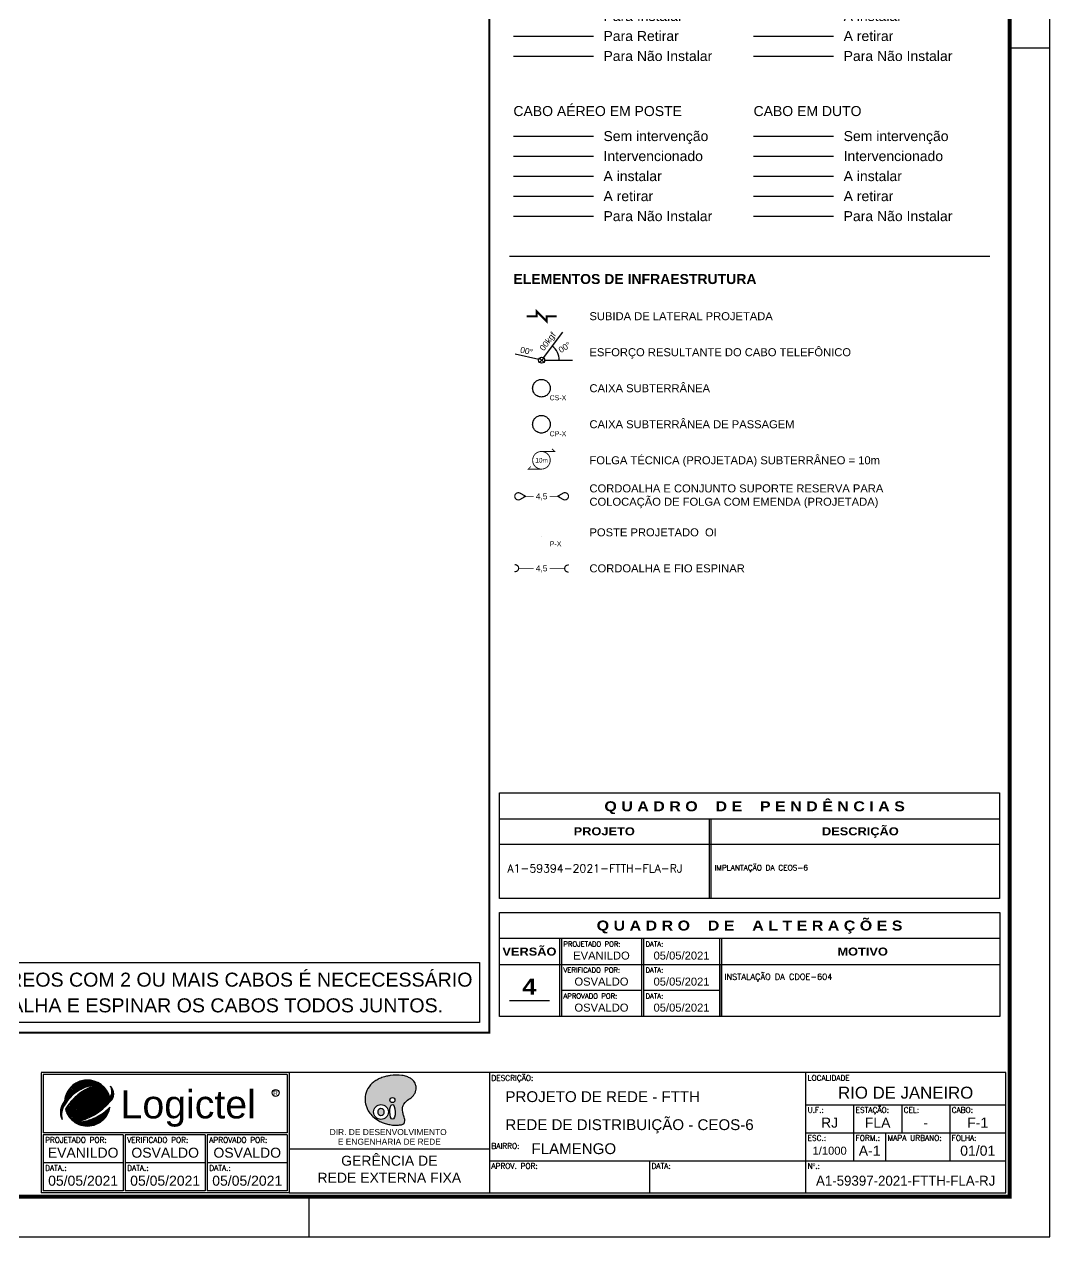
# Model space of a CAD drawing. Extents: x 255 to 1836, y -45 to 1302.
# Drawn here: x 1003.6882 to 1003.9444, y 714.4617 to 714.7647 of the extents above; entities that cross this region are included whole.
import ezdxf
from ezdxf.enums import TextEntityAlignment as Align

# ---------------------------------------------------------------- set-up
doc = ezdxf.new("R2010")
doc.units = 0
for name, pattern in [('DASHED', [0.75, 0.5, -0.25]), ('DIVIDE', [1.25, 0.5, -0.25, 0, -0.25, 0, -0.25]), ('DOT', [0.25, 0, -0.25]), ('PHANTOM2', [1.25, 0.625, -0.125, 0.125, -0.125, 0.125, -0.125])]:
    doc.linetypes.add(name, pattern=pattern)
for name, color, linetype in [('10.3 - Caixas Subterrâneas', 1, 'Continuous'), ('20.1 - CEO', 1, 'Continuous'), ('20.2 - CEOS', 1, 'Continuous'), ('20.3 - CDOE - Fachada', 1, 'Continuous'), ('20.3 - CDOE - Poste', 1, 'Continuous'), ('20.3 - CDOE - Subterrânea', 1, 'Continuous'), ('20.4 - CDOI', 1, 'Continuous'), ('20.5 - ARDO', 1, 'Continuous'), ('30.1 - Cabo Subterrâneo', 1, 'Continuous'), ('30.2 - Cabo Aéreo - Poste', 1, 'FENCELINE1'), ('30.3 - Cabo Aéreo - Parede', 1, 'DIVIDE'), ('30.4 - Cabo em Interior do edifício', 1, 'DOT'), ('40.1 - Folga Técnica', 1, 'Continuous'), ('40.2 - Subida Lateral', 5, 'Continuous'), ('70.0 - Formato', 7, 'Continuous')]:
    doc.layers.add(name, color=color, linetype=linetype)
doc.layers.add('40.3 - Cordoalha - Suporte', color=7, linetype='Continuous', lineweight=25)
doc.layers.add('Postes', color=1, linetype='Continuous', lineweight=0)
doc.styles.add('ARIAL', font='arial.ttf')
doc.styles.add('HMS', font='ariblk.ttf')
doc.styles.add('NORMOGRAFO', font='arial.ttf')
doc.styles.add('ROMANS', font='romans')
doc.styles.get("Standard").update_dxf_attribs({"font": 'arial.ttf'})
doc.linetypes.add('FENCELINE1', pattern='A,0.25,-0.1,[133,ltypeshp.shx,S=0.1,R=0,X=-0.1,Y=0],-0.1,1', length=1.45)

# ---------------------------------------------------------------- blocks, each defined once
blk = doc.blocks.new('FORMATO A1')
at = {"layer": '70.0 - Formato'}
for p, q in [((0, 297), (-10, 297)), ((-185, 0), (-185, 10))]:
    blk.add_line(p, q, dxfattribs=at)
blk.add_lwpolyline([(-841, 0), (0, 0), (0, 594), (-841, 594)], close=True, dxfattribs=at)
at = {"layer": '70.0 - Formato', "const_width": 1}
blk.add_lwpolyline([(-10, 584), (-10, 10), (-816, 10), (-816, 584)], close=True, dxfattribs=at)
blk = doc.blocks.new('S_LOGO_OI')
h = blk.add_hatch(color=40)
edge = h.paths.add_edge_path()
edge.add_spline(control_points=[(2.67, 0.14), (2.37, -0.08), (1.9, -0.44), (1.59, -1.2), (1.65, -1.84), (1.76, -2.38), (1.94, -2.78), (1.98, -3.16), (2, -3.51), (1.86, -3.87), (1.4, -4.02), (0.78, -4.03), (0.01, -4.06), (-0.77, -3.89), (-1.51, -3.69), (-2.32, -3.31), (-3.12, -2.73), (-3.8, -1.98), (-4.12, -1.24), (-4.3, -0.75), (-4.47, -0.06), (-4.38, 0.94), (-3.95, 2.03), (-3.28, 2.72), (-2.69, 3.14), (-2.04, 3.52), (-1.33, 3.72), (-0.77, 3.9), (0.18, 4.01), (1.18, 4.09), (2.27, 3.81), (2.89, 3.56), (3.43, 3.17), (3.65, 2.71), (3.84, 2.16), (3.83, 1.63), (3.62, 1.06), (3.34, 0.66), (3.03, 0.35), (2.78, 0.22), (2.67, 0.14)], knot_values=[0, 0, 0, 0, 1.60434, 2.417191, 3.427595, 4.282808, 4.776746, 5.304182, 5.888771, 6.258406, 6.858137, 7.79129, 8.986195, 10.124242, 11.187857, 12.242908, 13.953784, 15.414161, 16.515391, 17.349188, 17.675853, 19.552021, 21.515531, 22.568638, 23.63245, 24.621084, 25.782718, 26.745347, 27.142653, 29.870543, 31.004649, 31.921532, 32.709589, 33.801391, 34.042471, 35.192333, 35.971461, 36.628871, 37.254359, 37.836911, 37.836911, 37.836911, 37.836911], degree=3, periodic=0)
h.paths.add_polyline_path([(0.41, 0, -1), (-0.41, 0, -1)], flags=16)
edge = h.paths.add_edge_path(flags=16)
edge.add_ellipse((0.01, -1.9), major_axis=(-0.02, 1.2), ratio=0.361305, start_angle=0, end_angle=360)
h.paths.add_polyline_path([(-0.63, -1.92, -1), (-3.04, -1.92, -1)], flags=16)
edge = h.paths.add_edge_path(flags=0)
edge.add_ellipse((-1.84, -1.92), major_axis=(0, 0.619), ratio=0.758294, start_angle=0, end_angle=360)
at = {"color": 40}
for centre, radius in [((0, 0), 0.411), ((-1.84, -1.92), 1.2)]:
    blk.add_circle(centre, radius, dxfattribs=at)
blk.add_ellipse((-1.84, -1.92), major_axis=(0, 0.619), ratio=0.758294, start_param=-3.141592653589792, end_param=3.141592653589792, dxfattribs=at)
blk.add_ellipse((0.01, -1.9), major_axis=(-0.02, 1.2), ratio=0.361305, dxfattribs=at)
at = {"color": 40, "start_tangent": (-0.800898, -0.598801), "end_tangent": (-0.800898, -0.598801)}
blk.add_spline([(2.67, 0.14), (1.86, -0.64), (1.65, -1.17), (1.67, -1.87), (1.8, -2.46), (1.92, -2.78), (1.98, -3.15), (1.97, -3.55), (1.86, -3.79), (1.48, -3.97), (0.83, -4.03), (0, -4.02), (-0.79, -3.88), (-1.5, -3.67), (-2.17, -3.36), (-3.14, -2.66), (-3.81, -1.88), (-4.14, -1.18), (-4.33, -0.63), (-4.38, -0.41), (-4.32, 0.9), (-3.77, 2.16), (-3.27, 2.7), (-2.67, 3.14), (-2.06, 3.48), (-1.29, 3.74), (-0.64, 3.91), (-0.36, 3.95), (1.54, 3.97), (2.32, 3.78), (2.9, 3.52), (3.34, 3.18), (3.72, 2.52), (3.77, 2.36), (3.78, 1.56), (3.59, 1.04), (3.33, 0.67), (3.01, 0.36), (2.67, 0.14)], degree=3, dxfattribs=at)
blk = doc.blocks.new('CARIMBO_FTTH')
at = {"layer": '70.0 - Formato'}
for p, q in [((-190, 41), (-252, 41)), ((-252, 40.99), (-252, 11)), ((-251.5, 40.5), (-251.5, 26)), ((-190.5, 40.5), (-251.5, 40.5)), ((-190.5, 40.5), (-190.5, 26)), ((-140, 41), (-140, 11)), ((-61, 41), (-61, 11)), ((-61, 33), (-11, 33)), ((-49, 33), (-49, 19)), ((-37, 33), (-37, 26)), ((-25, 33), (-25, 19)), ((-190.5, 26), (-251.5, 26)), ((-251.5, 25.5), (-251.5, 11.5)), ((-231.5, 25.5), (-251.5, 25.5)), ((-231.5, 25.5), (-231.5, 11.5)), ((-211, 25.5), (-231, 25.5)), ((-231, 25.5), (-231, 11.5)), ((-211, 25.5), (-211, 11.5)), ((-210.5, 25.5), (-210.5, 11.5)), ((-190.5, 25.5), (-210.5, 25.5)), ((-190.5, 25.5), (-190.5, 11.5)), ((-61, 26), (-11, 26)), ((-41, 26), (-41, 19)), ((-190, 22), (-140, 22)), ((-231.5, 18.5), (-251.5, 18.5)), ((-211, 18.5), (-231, 18.5)), ((-190.5, 18.5), (-210.5, 18.5)), ((-140, 19), (-61, 19)), ((-100, 19), (-100, 11)), ((-61, 19), (-11, 19)), ((-190, 11), (-252, 11)), ((-231.5, 11.5), (-251.5, 11.5)), ((-211, 11.5), (-231, 11.5)), ((-190.5, 11.5), (-210.5, 11.5))]:
    blk.add_line(p, q, dxfattribs=at)
blk.add_lwpolyline([(-11, 41), (-190, 41), (-190, 11), (-11, 11)], close=True, dxfattribs=at)
at = {"layer": '70.0 - Formato', "color": 5}
blk.add_circle((-193.42, 35.93), 0.862, dxfattribs=at)
for centre, radius, start, end in [((-237.94, 28.16), 10, 96.0587, 145.2763), ((-236.28, 26.84), 11.58, 103.5624, 148.4062), ((-245.28, 32.69), 4.19, 57.8413, 64.5903), ((-245.28, 32.69), 4.44, 56.531, 62.6311), ((-245.28, 32.69), 4.69, 55.2875, 60.7965), ((-245.28, 32.69), 4.94, 54.0563, 59.0658), ((-245.28, 32.69), 5.18, 52.9525, 57.4225), ((-245.28, 32.69), 5.43, 51.8137, 55.8536), ((-245.28, 32.69), 5.68, 50.7383, 54.348), ((-245.28, 32.69), 5.93, 49.696, 52.8969), ((-245.28, 32.69), 6.18, 48.6713, 51.4927), ((-245.28, 32.69), 6.43, 47.6729, 50.1291), ((-245.28, 32.69), 6.67, 46.6946, 48.8007), ((-240.42, 33.4), 5.75, 14.0456, 92.823), ((-245.28, 32.69), 7.91, 42.0817, 54.5936), ((-245.28, 32.69), 6.92, 45.7356, 47.5029), ((-245.28, 32.69), 7.17, 44.7977, 46.2315), ((-245.28, 32.69), 8.16, 41.1964, 52.2731), ((-245.28, 32.69), 7.42, 43.88, 44.9832), ((-245.28, 32.69), 8.41, 38.5167, 49.8683), ((-245.28, 32.69), 7.67, 42.9803, 43.7549), ((-245.28, 32.69), 8.66, 37.6193, 47.3607), ((-245.28, 32.69), 7.91, 40.3466, 42.08), ((-236.48, 25.82), 12.31, 93.026, 103.0253), ((-245.28, 32.69), 8.16, 39.4253, 41.1935), ((-234.61, 25.29), 13.07, 101.1065, 109.9277), ((-245.28, 32.69), 7.91, 349.3875, 38.1375), ((-245.28, 32.69), 8.91, 36.7319, 44.7263), ((-245.28, 32.69), 8.16, 351.2175, 37.5452), ((-245.28, 32.69), 8.41, 352.9614, 36.9521), ((-245.28, 32.69), 9.15, 35.8532, 41.9324), ((-245.28, 32.69), 8.66, 354.629, 36.358), ((-245.28, 32.69), 8.91, 356.2285, 35.7627), ((-245.28, 32.69), 9.4, 34.9821, 38.9327), ((-245.28, 32.69), 9.15, 357.7669, 35.166), ((-245.28, 32.69), 9.4, 359.2503, 34.5679), ((-245.28, 32.69), 9.65, 34.1177, 35.6569), ((-245.28, 32.69), 9.65, 0.6842, 33.9681), ((-245.28, 32.69), 9.9, 2.0731, 31.9875), ((-245.28, 32.69), 10.15, 3.4213, 27.6992), ((-245.28, 32.69), 10.4, 4.7324, 22.2271), ((-236.77, 36.31), 2.46, 321.5016, 32.2059), ((-236.5, 35.72), 2.63, 312.5999, 46.4544), ((-245.28, 32.69), 11.64, 12.4736, 19.757), ((-245.28, 32.69), 11.88, 16.7384, 21.2485), ((-243.02, 31.14), 4.15, 138.8731, 206.316), ((-245.28, 32.69), 1.21, 98.9259, 194.2175), ((-245.28, 32.69), 0.966, 116.9819, 175.6963), ((-245.48, 32.8), 1.32, 82.2872, 115.5783), ((-245.28, 32.69), 1.71, 82.7718, 107.6863), ((-245.28, 32.69), 1.96, 77.9807, 98.1163), ((-245.28, 32.69), 2.21, 74.2161, 91.0676), ((-245.28, 32.69), 2.46, 71.1294, 85.6397), ((-245.28, 32.69), 2.7, 68.5165, 81.2362), ((-245.28, 32.69), 2.95, 66.2487, 77.5341), ((-245.28, 32.69), 3.2, 64.2406, 74.3378), ((-245.28, 32.69), 3.45, 62.433, 71.5205), ((-245.28, 32.69), 3.7, 60.7835, 68.9952), ((-245.28, 32.69), 3.94, 59.2608, 66.7003), ((-249.66, 46.36), 18.8, 289.0326, 322.0175), ((-246.78, 44.18), 15.92, 281.7955, 319.3124), ((-245.28, 32.69), 10.64, 5.9844, 12.0161), ((-245.28, 32.69), 10.89, 7.1046, 12.5771), ((-245.28, 32.69), 11.14, 8.4671, 14.1512), ((-245.28, 32.69), 11.39, 10.173, 16.2532), ((-245.28, 32.69), 2.46, 219.7551, 228.7722), ((-245.28, 32.69), 2.21, 212.0698, 224.2453), ((-245.28, 32.69), 2.7, 226.2955, 232.8544), ((-245.28, 32.69), 2.95, 232.0779, 236.6225), ((-245.28, 32.69), 1.96, 202.5129, 219.0693), ((-245.28, 32.69), 1.71, 189.3822, 212.9001), ((-242.74, 30.5), 4.17, 144.4832, 196.7965), ((-245.28, 32.69), 1.46, 165.1628, 205.093), ((-240.44, 33.4), 5.74, 258.7803, 349.9654), ((-245.28, 32.69), 5.93, 329.5809, 336.3785), ((-245.28, 32.69), 6.18, 332.8238, 339.6145), ((-245.28, 32.69), 6.43, 335.7631, 342.5481), ((-245.28, 32.69), 6.67, 338.4552, 345.2174), ((-245.28, 32.69), 6.92, 340.942, 347.6431), ((-245.28, 32.69), 7.17, 343.2558, 349.8935), ((-245.28, 32.69), 8.41, 326.8987, 344.7415), ((-245.28, 32.69), 7.42, 345.4217, 351.9713), ((-245.28, 32.69), 8.66, 329.4234, 346.5325), ((-245.28, 32.69), 7.67, 347.4601, 353.8613), ((-243.84, 41.2), 12.63, 300.2166, 315.8267), ((-245.28, 32.69), 8.91, 332.0776, 348.2662), ((-245.28, 32.69), 9.15, 334.8949, 349.9486), ((-245.28, 32.69), 9.4, 337.9232, 351.5854), ((-245.28, 32.69), 9.65, 341.2362, 353.1814), ((-245.28, 32.69), 9.9, 344.9576, 354.7407), ((-245.28, 32.69), 10.15, 349.3292, 356.2672), ((-245.28, 32.69), 10.4, 354.9793, 357.7644), ((-245.28, 32.69), 3.2, 237.336, 240.1654), ((-245.28, 32.69), 3.45, 242.2234, 243.5464), ((-245.28, 32.69), 4.69, 303.6214, 308.8624), ((-245.28, 32.69), 4.94, 311.1956, 317.3737), ((-245.28, 32.69), 5.18, 317.0217, 323.5996), ((-245.28, 32.69), 5.43, 321.8309, 328.5544), ((-245.28, 32.69), 5.68, 325.9555, 332.7074), ((-245.28, 32.69), 8.16, 324.4786, 342.886)]:
    blk.add_arc(centre, radius, start, end, dxfattribs=at)
at = {"layer": '70.0 - Formato', "color": 140}
for centre, radius, start, end in [((-240.42, 33.4), 5.75, 148.9849, 175.257), ((-245.28, 32.69), 2.46, 85.7657, 105.0397), ((-245.28, 32.69), 2.7, 81.3448, 101.6508), ((-245.28, 32.69), 2.95, 77.6294, 98.598), ((-245.28, 32.69), 3.2, 74.4227, 95.7952), ((-245.28, 32.69), 3.45, 71.5968, 93.1823), ((-245.28, 32.69), 2.21, 268.0094, 52.4919), ((-245.28, 32.69), 2.46, 271.6604, 51.7312), ((-245.28, 32.69), 2.7, 274.9166, 51.009), ((-245.28, 32.69), 2.95, 277.8871, 50.3153), ((-245.28, 32.69), 3.2, 280.6457, 49.6434), ((-245.28, 32.69), 3.45, 283.2441, 48.9884), ((-234.61, 25.29), 13.07, 129.1102, 136.6486), ((-240.73, 33.07), 5.3, 209.1957, 227.7638)]:
    blk.add_arc(centre, radius, start, end, dxfattribs=at)
at = {"layer": '70.0 - Formato', "color": 150}
for centre, radius, start, end in [((-240.42, 33.4), 5.75, 124.8218, 148.6936), ((-245.28, 32.69), 3.7, 69.0643, 90.716), ((-245.28, 32.69), 3.94, 66.7633, 88.3639), ((-245.28, 32.69), 4.19, 64.648, 86.1011), ((-245.28, 32.69), 4.44, 62.6841, 83.9081), ((-245.28, 32.69), 4.69, 60.8454, 81.7694), ((-245.28, 32.69), 4.94, 59.1109, 79.672), ((-245.28, 32.69), 5.18, 57.4644, 77.6049), ((-245.28, 32.69), 5.43, 55.8924, 75.5588), ((-236.48, 25.82), 12.31, 114.6777, 122.9353), ((-234.61, 25.29), 13.07, 120.2302, 128.9946), ((-245.28, 32.69), 4.44, 56.1424, 56.4937), ((-245.28, 32.69), 4.69, 54.6833, 55.2482), ((-245.28, 32.69), 4.94, 53.3083, 54.0257), ((-245.28, 32.69), 5.18, 52.0047, 52.8624), ((-245.28, 32.69), 5.43, 50.7621, 51.7373), ((-245.28, 32.69), 5.43, 328.5897, 44.0603), ((-245.28, 32.69), 3.7, 285.7204, 48.3466), ((-245.28, 32.69), 3.94, 288.1031, 47.7154), ((-245.28, 32.69), 4.19, 290.4144, 47.0927), ((-245.28, 32.69), 4.44, 292.6721, 46.4769), ((-245.28, 32.69), 4.69, 308.9533, 45.8667), ((-245.28, 32.69), 4.94, 317.4646, 45.2611), ((-245.28, 32.69), 5.18, 323.6127, 44.6592), ((-240.73, 33.07), 5.3, 227.9696, 237.9042), ((-243.84, 41.2), 12.63, 271.3547, 286.4004), ((-240.44, 33.4), 5.74, 237.2161, 258.6312), ((-245.28, 32.69), 4.69, 294.8282, 299.2446), ((-245.28, 32.69), 4.94, 296.9368, 305.0257), ((-245.28, 32.69), 5.18, 299.0145, 309.8871), ((-245.28, 32.69), 5.43, 301.071, 314.1091), ((-245.28, 32.69), 5.68, 303.1146, 317.8567), ((-245.28, 32.69), 5.93, 305.1532, 321.2367)]:
    blk.add_arc(centre, radius, start, end, dxfattribs=at)
at = {"layer": '70.0 - Formato', "color": 160}
for centre, radius, start, end in [((-240.42, 33.4), 5.75, 93.3491, 124.5491), ((-245.28, 32.69), 5.68, 54.384, 73.5253), ((-245.28, 32.69), 5.93, 52.9303, 71.4969), ((-245.28, 32.69), 6.18, 51.5238, 69.4663), ((-245.28, 32.69), 6.43, 50.158, 67.4267), ((-245.28, 32.69), 6.67, 48.8275, 65.3714), ((-245.28, 32.69), 6.92, 47.5277, 63.2932), ((-245.28, 32.69), 7.17, 46.2545, 61.1848), ((-245.28, 32.69), 5.68, 49.5718, 50.7042), ((-236.48, 25.82), 12.31, 103.1861, 114.6192), ((-245.28, 32.69), 7.42, 45.0045, 59.0383), ((-245.28, 32.69), 5.93, 48.4269, 49.6475), ((-245.28, 32.69), 6.18, 47.3214, 48.6349), ((-234.61, 25.29), 13.07, 110.0066, 120.0984), ((-245.28, 32.69), 5.68, 332.7835, 43.4638), ((-245.28, 32.69), 7.67, 43.7745, 56.8447), ((-245.28, 32.69), 6.43, 46.2504, 47.6459), ((-245.28, 32.69), 5.93, 336.4419, 42.8691), ((-245.28, 32.69), 6.67, 45.2095, 46.6895), ((-245.28, 32.69), 6.18, 339.6983, 42.276), ((-245.28, 32.69), 6.43, 342.6124, 41.6839), ((-245.28, 32.69), 6.92, 44.1952, 45.7329), ((-245.28, 32.69), 6.67, 345.2478, 41.0925), ((-245.28, 32.69), 7.17, 43.2043, 44.7955), ((-245.28, 32.69), 6.92, 347.6752, 40.5016), ((-245.28, 32.69), 7.42, 42.2341, 43.879), ((-245.28, 32.69), 7.17, 349.9241, 39.9109), ((-245.28, 32.69), 7.67, 41.2822, 42.9791), ((-245.28, 32.69), 7.42, 352.0481, 39.3201), ((-245.28, 32.69), 7.67, 354.019, 38.729), ((-245.28, 32.69), 6.18, 307.1938, 324.3232), ((-245.28, 32.69), 6.43, 309.2434, 327.1697), ((-245.28, 32.69), 6.67, 311.309, 329.8168), ((-245.28, 32.69), 6.92, 313.3977, 332.2957), ((-243.84, 41.2), 12.63, 286.4416, 300.0694), ((-245.28, 32.69), 7.17, 315.5169, 334.631), ((-245.28, 32.69), 7.42, 317.6747, 336.8427), ((-245.28, 32.69), 7.67, 319.8803, 338.9472), ((-245.28, 32.69), 7.91, 322.1442, 340.9578)]:
    blk.add_arc(centre, radius, start, end, dxfattribs=at)
at = {"layer": '70.0 - Formato', "color": 4}
for centre, radius, start, end in [((-245.48, 32.8), 1.32, 117.1846, 120.0251), ((-245.28, 32.69), 1.71, 109.0266, 118.9524), ((-245.28, 32.69), 1.96, 98.3048, 113.4159), ((-245.28, 32.69), 2.21, 91.2181, 108.8936), ((-234.61, 25.29), 13.07, 136.7252, 149.7285), ((-245.28, 32.69), 0.966, 232.5944, 57.9267), ((-245.28, 32.69), 1.21, 243.4336, 56.3985), ((-245.28, 32.69), 1.46, 252.3064, 55.2036), ((-245.28, 32.69), 1.71, 258.7316, 54.1967), ((-245.28, 32.69), 1.96, 263.7941, 53.3059), ((-240.73, 33.07), 5.3, 193.0101, 209.0916), ((-245.28, 32.69), 0.718, 230.3848, 60.1363), ((-245.28, 32.69), 0.47, 226.4004, 64.1206), ((-245.28, 32.69), 0.222, 214.398, 76.123)]:
    blk.add_arc(centre, radius, start, end, dxfattribs=at)
at = {"layer": '70.0 - Formato', "color": 0, "xscale": 1.55, "yscale": 1.55, "zscale": 1.55}
blk.add_blockref('S_LOGO_OI', (-164.23, 34.15), dxfattribs=at)
at = {"layer": '70.0 - Formato', "style": 'ROMANS'}
for s, p in [('DESCRIÇÃO:', (-139.5, 38.99)), ('LOCALIDADE', (-60.5, 39)), ('U.F.:', (-60.5, 31)), ('ESTAÇÃO:', (-48.5, 31)), ('CEL:', (-36.5, 31)), ('CABO:', (-24.5, 31)), ('PROJETADO POR:', (-251, 23.5)), ('VERIFICADO POR:', (-230.5, 23.5)), ('APROVADO POR:', (-210, 23.5)), ('ESC.:', (-60.5, 24)), ('FORM.:', (-48.5, 24)), ('MAPA URBANO:', (-40.5, 24)), ('FOLHA:', (-24.5, 24)), ('BAIRRO:', (-139.5, 22)), ('APROV. POR:', (-139.5, 17)), ('DATA:', (-99.5, 17)), ('Nº.:', (-60.5, 17)), ('DATA.:', (-251, 16.5)), ('DATA.:', (-230.5, 16.5)), ('DATA.:', (-210, 16.5))]:
    blk.add_text(s, height=1.35, dxfattribs=at).set_placement(p)
at = {"layer": '70.0 - Formato', "color": 5, "linetype": 'DASHED', "style": 'NORMOGRAFO'}
blk.add_text('Logictel', height=7.018, dxfattribs=at).set_placement((-232.14, 29.57))
at = {"layer": '70.0 - Formato', "color": 5, "linetype": 'DASHED'}
blk.add_text('R', height=1.12, dxfattribs=at).set_placement((-193.42, 35.93), align=Align.MIDDLE_CENTER)
at = {"layer": '70.0 - Formato', "style": 'NORMOGRAFO'}
for s, p in [('DIR. DE DESENVOLVIMENTO ', (-165, 25.4)), ('E ENGENHARIA DE REDE', (-165, 23))]:
    blk.add_text(s, height=1.5, dxfattribs=at).set_placement(p, align=Align.CENTER)
blk.add_text('GERÊNCIA DE', height=2.5, dxfattribs=at).set_placement((-165, 17), align=Align.BOTTOM_CENTER)
blk.add_text('REDE EXTERNA FIXA', height=2.5, dxfattribs=at).set_placement((-165, 16), align=Align.TOP_CENTER)
at = {"layer": '70.0 - Formato', "color": 7, "style": 'NORMOGRAFO', "flags": 8}
for tag, p in [('TITULO_1', (-136, 35)), ('TITULO_2', (-136, 28)), ('BAIRRO', (-129.5, 22))]:
    blk.add_attdef(tag, text='', height=2.7, dxfattribs=at).set_placement(p, align=Align.MIDDLE_LEFT)
for tag, height, p in [('LOCALIDADE', 3, (-36, 36)), ('UF', 2.5, (-55, 28.5)), ('SIGLA', 2.5, (-43, 28.5)), ('CELULA', 2.5, (-31, 28.5)), ('CABO', 2.5, (-18, 28.5)), ('PROJETISTA', 2.5, (-241.5, 21)), ('VERIFICADOR', 2.5, (-221, 21)), ('APROVACAO', 2.5, (-200.5, 21)), ('ESC', 2, (-55, 21.5)), ('FORMATO', 2.5, (-45, 21.5)), ('MUB', 2.5, (-33, 21.5)), ('FOLHA', 2.5, (-18, 21.5)), ('DATA_PROJ', 2.5, (-241.5, 14)), ('DATA_VERIF', 2.5, (-221, 14)), ('DATA_APROV', 2.5, (-200.5, 14))]:
    blk.add_attdef(tag, text='', height=height, dxfattribs=at).set_placement(p, align=Align.MIDDLE_CENTER)
at = {"layer": '70.0 - Formato', "color": 7, "style": 'NORMOGRAFO', "width": 0.95, "flags": 8}
blk.add_attdef('DESENHO', text='', height=2.5, dxfattribs=at).set_placement((-36, 14), align=Align.MIDDLE_CENTER)
blk = doc.blocks.new('QUADRO_REV')
at = {"layer": '70.0 - Formato'}
for p, q in [((-12.5, 74.5), (-137.5, 74.5)), ((-122.5, 74.5), (-122.5, 55)), ((-122, 74.5), (-122, 55)), ((-102, 74.5), (-102, 55)), ((-101.5, 74.5), (-101.5, 55)), ((-82.5, 74.5), (-82.5, 55)), ((-82, 74.5), (-82, 55)), ((-137.5, 68), (-12.5, 68)), ((-102, 61.5), (-122, 61.5)), ((-82.49, 61.5), (-101.5, 61.5))]:
    blk.add_line(p, q, dxfattribs=at)
at = {"layer": '70.0 - Formato', "color": 7}
blk.add_line((-135, 59), (-125, 59), dxfattribs=at)
at = {"layer": '70.0 - Formato'}
blk.add_lwpolyline([(-137.5, 55), (-137.5, 81), (-12.5, 81), (-12.5, 55)], close=True, dxfattribs=at)
at = {"layer": '70.0 - Formato', "color": 0}
blk.add_lwpolyline([(-82, 68), (-12.5, 68), (-12.5, 55), (-82, 55)], close=True, dxfattribs=at)
at = {"layer": '70.0 - Formato', "style": 'HMS'}
for s, height, p in [('Q U A D R O    D E    A L T E R A Ç Õ E S', 2.5, (-75, 77.75)), ('VERSÃO', 2, (-130, 71.25)), ('MOTIVO', 2, (-46.75, 71.25))]:
    blk.add_text(s, height=height, dxfattribs=at).set_placement(p, align=Align.MIDDLE_CENTER)
at = {"layer": '70.0 - Formato', "style": 'ROMANS'}
for s, p in [('PROJETADO POR:', (-121.5, 72.5)), ('DATA:', (-101, 72.5)), ('VERIFICADO POR:', (-121.5, 66)), ('DATA:', (-101, 66)), ('APROVADO POR:', (-121.5, 59.5)), ('DATA:', (-101, 59.5))]:
    blk.add_text(s, height=1.25, dxfattribs=at).set_placement(p)
at = {"layer": '70.0 - Formato', "color": 7, "style": 'NORMOGRAFO', "flags": 8}
for tag, p in [('PROJETISTA', (-112, 70.25)), ('DATA_PROJ', (-92, 70.25)), ('VERIFICADOR', (-112, 63.75)), ('DATA_VERIF', (-92, 63.75)), ('APROVACAO', (-112, 57.25)), ('DATA_APROV', (-92, 57.25))]:
    blk.add_attdef(tag, text='', height=2, dxfattribs=at).set_placement(p, align=Align.MIDDLE_CENTER)
at = {"layer": '70.0 - Formato', "style": 'HMS', "flags": 8}
blk.add_attdef('VERSAO', text='', height=4, dxfattribs=at).set_placement((-130, 62.5), align=Align.MIDDLE_CENTER)
at = {"layer": '70.0 - Formato', "style": 'ROMANS', "flags": 8}
blk.add_attdef('MOTIVO_001', (-81.29, 64.21), '', height=1.5, dxfattribs=at)
blk = doc.blocks.new('S_CEO')
at = {"color": 0, "const_width": 0.1}
blk.add_lwpolyline([(2.75, -1.35), (2.75, 0, 0.414214), (1.55, 1.2), (-1.55, 1.2, 1), (-1.55, -1.2), (1.55, -1.2, 0.414214), (2.75, 0), (2.75, 1.35)], format="xyb", dxfattribs=at)
blk = doc.blocks.new('S_CEOS')
at = {"color": 0, "const_width": 0.1}
blk.add_lwpolyline([(2.75, -1.35), (2.75, 0, 0.414214), (1.55, 1.2), (-1.55, 1.2, 1), (-1.55, -1.2), (1.55, -1.2, 0.414214), (2.75, 0), (2.75, 1.35)], format="xyb", dxfattribs=at)
for points in [[(-0.7, 0.45), (-1.6, 0.45)], [(-0.7, 0), (1.55, 0)], [(-0.7, -0.45), (-1.6, -0.45)]]:
    blk.add_lwpolyline(points, dxfattribs=at)
at = {"color": 0}
blk.add_lwpolyline([(0.7, 0, 0, 1.5, 0), (-0.7, 0, 1.47, 1.47, 0)], format="xyseb", dxfattribs=at)
blk = doc.blocks.new('S_CDOE_F')
at = {"color": 0}
blk.add_lwpolyline([(-2, 0), (2, 0, 1)], format="xyb", close=True, dxfattribs=at)
blk.add_circle((0, 1), 0.65, dxfattribs=at)
blk = doc.blocks.new('S_CDOE_P')
at = {"color": 0}
blk.add_lwpolyline([(-2, 0.375), (2, 0.375, 1)], format="xyb", close=True, dxfattribs=at)
for centre, radius in [((0, 1.375), 0.65), ((0, 1.375), 0.65), ((0, 0), 0.375)]:
    blk.add_circle(centre, radius, dxfattribs=at)
blk = doc.blocks.new('S_CDOE_S')
at = {"color": 0}
blk.add_lwpolyline([(-1, 2), (1, 2), (1, -2), (-1, -2)], close=True, dxfattribs=at)
blk.add_circle((0, 0), 0.65, dxfattribs=at)
blk = doc.blocks.new('S_CDOI')
at = {"color": 0}
blk.add_lwpolyline([(-2, -1), (2, -1), (2, 1), (-2, 1)], close=True, dxfattribs=at)
blk.add_circle((0, 0), 0.65, dxfattribs=at)
blk.add_arc((0, -1), 2, 0, 180, dxfattribs=at)
blk = doc.blocks.new('S_ARDO')
for p, q in [((-1.5, 1), (1.5, 1)), ((-2.5, 0), (2.5, 0))]:
    blk.add_line(p, q)
at = {"color": 0}
blk.add_lwpolyline([(-1.5, 3.77), (-1.5, 0), (1.5, 0), (1.5, 3.77)], dxfattribs=at)
blk.add_circle((0, 2.5), 1.1, dxfattribs=at)
blk.add_arc((0, -1), 5, 53.1301, 126.8699, dxfattribs=at)
blk = doc.blocks.new('MHMX')
at = {"layer": '10.3 - Caixas Subterrâneas', "linetype": 'PHANTOM2'}
blk.add_circle((0, 0), 1, dxfattribs=at)
blk = doc.blocks.new('S_FOLGA')
at = {"color": 0, "const_width": 0.1}
for points in [[(0, 1, -1), (0, -1), (-1.5, -1), (-1.2, -0.7)], [(0, -1, -1), (0, 1), (1.5, 1), (1.2, 1.3)]]:
    blk.add_lwpolyline(points, format="xyb", dxfattribs=at)
blk = doc.blocks.new('pole_pole')
at = {"layer": 'Postes', "color": 1, "linetype": 'PHANTOM2'}
blk.add_lwpolyline([(0, 0), (0, 0)], dxfattribs=at)
blk.add_lwpolyline([(0, 0), (0, 0)], dxfattribs=at)
at = {"layer": 'Postes', "color": 1}
blk.add_circle((0, 0), 0.00000987, dxfattribs=at)
blk = doc.blocks.new('S_ESPINAR')
at = {"const_width": 0.15}
blk.add_lwpolyline([(0.18, 0.39, -1.732051), (0.18, -0.39), (-0.5, 0)], format="xyb", close=True, dxfattribs=at)
blk = doc.blocks.new('S_SUPORTE')
at = {"color": 0, "const_width": 0.1}
blk.add_lwpolyline([(0, 0), (-1, 0)], dxfattribs=at)
at = {"color": 0}
blk.add_lwpolyline([(0.52, 0.4, 0.15, 0.15, 1.175638), (0.48, -0.45, 0.139, 0.139, 0)], format="xyseb", dxfattribs=at)
blk = doc.blocks.new('LEGENDA')
at = {"layer": '30.1 - Cabo Subterrâneo', "color": 7, "ltscale": 5}
blk.add_line((-74, 275), (-54, 275), dxfattribs=at)
at = {"layer": '30.1 - Cabo Subterrâneo', "color": 5, "ltscale": 5}
blk.add_line((-74, 270), (-54, 270), dxfattribs=at)
at = {"layer": '30.1 - Cabo Subterrâneo', "color": 1, "ltscale": 5}
blk.add_line((-74, 265), (-54, 265), dxfattribs=at)
at = {"layer": '30.1 - Cabo Subterrâneo', "color": 3, "ltscale": 5}
blk.add_line((-74, 260), (-54, 260), dxfattribs=at)
at = {"layer": '30.1 - Cabo Subterrâneo', "color": 6, "ltscale": 5}
blk.add_line((-74, 255), (-54, 255), dxfattribs=at)
at = {"layer": '30.2 - Cabo Aéreo - Poste', "color": 7, "ltscale": 5}
blk.add_line((-134, 275), (-114, 275), dxfattribs=at)
at = {"layer": '30.2 - Cabo Aéreo - Poste', "color": 5, "ltscale": 5}
blk.add_line((-134, 270), (-114, 270), dxfattribs=at)
at = {"layer": '30.2 - Cabo Aéreo - Poste', "color": 1, "ltscale": 5}
blk.add_line((-134, 265), (-114, 265), dxfattribs=at)
at = {"layer": '30.2 - Cabo Aéreo - Poste', "color": 3, "ltscale": 5}
blk.add_line((-134, 260), (-114, 260), dxfattribs=at)
at = {"layer": '30.2 - Cabo Aéreo - Poste', "color": 6, "ltscale": 5}
blk.add_line((-134, 255), (-114, 255), dxfattribs=at)
at = {"layer": '30.3 - Cabo Aéreo - Parede', "color": 7, "ltscale": 5}
blk.add_lwpolyline([(-114, 315), (-134, 315)], dxfattribs=at)
at = {"layer": '30.3 - Cabo Aéreo - Parede', "color": 5, "ltscale": 5}
blk.add_lwpolyline([(-114, 310), (-134, 310)], dxfattribs=at)
at = {"layer": '30.3 - Cabo Aéreo - Parede', "color": 1, "ltscale": 5}
blk.add_lwpolyline([(-114, 305), (-134, 305)], dxfattribs=at)
at = {"layer": '30.3 - Cabo Aéreo - Parede', "color": 3, "ltscale": 5}
blk.add_lwpolyline([(-134, 300), (-114, 300)], dxfattribs=at)
at = {"layer": '30.3 - Cabo Aéreo - Parede', "color": 6, "ltscale": 5}
blk.add_lwpolyline([(-134, 295), (-114, 295)], dxfattribs=at)
at = {"layer": '30.4 - Cabo em Interior do edifício', "color": 7, "ltscale": 5}
blk.add_line((-74, 315), (-54, 315), dxfattribs=at)
at = {"layer": '30.4 - Cabo em Interior do edifício', "color": 5, "ltscale": 5}
blk.add_line((-74, 310), (-54, 310), dxfattribs=at)
at = {"layer": '30.4 - Cabo em Interior do edifício', "color": 1, "ltscale": 5}
blk.add_line((-74, 305), (-54, 305), dxfattribs=at)
at = {"layer": '30.4 - Cabo em Interior do edifício', "color": 3, "ltscale": 5}
blk.add_line((-74, 300), (-54, 300), dxfattribs=at)
at = {"layer": '30.4 - Cabo em Interior do edifício', "color": 6, "ltscale": 5}
blk.add_line((-74, 295), (-54, 295), dxfattribs=at)
at = {"layer": '40.2 - Subida Lateral', "const_width": 0.5}
blk.add_lwpolyline([(-123.21, 230), (-125.71, 230), (-125.71, 228.75), (-128.21, 231.25), (-128.21, 230), (-130.71, 230)], dxfattribs=at)
at = {"layer": '40.3 - Cordoalha - Suporte'}
for points, const_width in [([(-128.95, 185), (-131.45, 185)], 0.15), ([(-124.95, 185), (-122.45, 185)], 0.15), ([(-128.95, 167), (-132.2, 167)], 0.2), ([(-124.95, 167), (-121.7, 167)], 0.2)]:
    blk.add_lwpolyline(points, dxfattribs=dict(at, const_width=const_width))
at = {"layer": '70.0 - Formato'}
for p, q in [((-135, 335), (-15, 335)), ((-135, 245), (-15, 245))]:
    blk.add_line(p, q, dxfattribs=at)
at = {"layer": '70.0 - Formato', "color": 1}
for p, q in [((-126.51, 219.6), (-121.68, 225.98)), ((-127.69, 219.17), (-133.54, 220.53)), ((-127.49, 219.53), (-126.43, 218.48)), ((-126.43, 219.53), (-127.49, 218.47)), ((-126.21, 219), (-119.21, 219))]:
    blk.add_line(p, q, dxfattribs=at)
blk.add_circle((-126.96, 219), 0.75, dxfattribs=at)
at = {"layer": '70.0 - Formato', "color": 7}
blk.add_arc((-126.96, 219), 4.41, 359.9638, 52.8766, dxfattribs=at)
at = {"color": 0}
for name, p, xscale, yscale, zscale in [('S_ESPINAR', (-131.95, 185), -2, -2, -2), ('S_ESPINAR', (-121.95, 185), 2, 2, 2), ('S_SUPORTE', (-132.7, 167), -2, -2, -2), ('S_SUPORTE', (-121.2, 167), 2, 2, 2)]:
    blk.add_blockref(name, p, dxfattribs=dict(at, xscale=xscale, yscale=yscale, zscale=zscale))
at = {"xscale": 2.2, "yscale": 2.2, "zscale": 2.2}
blk.add_blockref('pole_pole', (-126.91, 175.08), dxfattribs=at)
at = {"layer": '10.3 - Caixas Subterrâneas', "xscale": 2.2, "yscale": 2.2, "zscale": 2.2}
for p in [(-127, 212), (-127, 203)]:
    blk.add_blockref('MHMX', p, dxfattribs=at)
at = {"layer": '20.1 - CEO', "xscale": -2.2, "yscale": -2.2, "zscale": -2.2}
blk.add_blockref('S_CEO', (-129, 415), dxfattribs=at)
at = {"layer": '20.2 - CEOS', "xscale": 2.2, "yscale": 2.2, "zscale": 2.2, "rotation": 180}
blk.add_blockref('S_CEOS', (-129, 407), dxfattribs=at)
at = {"layer": '20.3 - CDOE - Fachada', "xscale": 2.2, "yscale": 2.2, "zscale": 2.2}
blk.add_blockref('S_CDOE_F', (-129, 388.8), dxfattribs=at)
at = {"layer": '20.3 - CDOE - Poste', "xscale": 2.2, "yscale": 2.2, "zscale": 2.2}
blk.add_blockref('S_CDOE_P', (-129, 380.48), dxfattribs=at)
at = {"layer": '20.3 - CDOE - Subterrânea', "xscale": 2.2, "yscale": 2.2, "zscale": 2.2, "rotation": 270}
blk.add_blockref('S_CDOE_S', (-129, 399), dxfattribs=at)
at = {"layer": '20.4 - CDOI', "xscale": 2.2, "yscale": 2.2, "zscale": 2.2}
blk.add_blockref('S_CDOI', (-129, 375), dxfattribs=at)
at = {"layer": '20.4 - CDOI', "color": 8, "xscale": 2.2, "yscale": 2.2, "zscale": 2.2}
blk.add_blockref('S_CDOI', (-129, 355), dxfattribs=at)
at = {"layer": '20.4 - CDOI', "color": 6, "xscale": 2.2, "yscale": 2.2, "zscale": 2.2}
blk.add_blockref('S_CDOI', (-129, 347), dxfattribs=at)
at = {"layer": '20.5 - ARDO', "xscale": 2.2, "yscale": 2.2, "zscale": 2.2}
blk.add_blockref('S_ARDO', (-129, 360), dxfattribs=at)
at = {"layer": '40.1 - Folga Técnica', "xscale": 2.2, "yscale": 2.2, "zscale": 2.2}
blk.add_blockref('S_FOLGA', (-127, 194), dxfattribs=at)
at = {"style": 'ARIAL'}
blk.add_text('SUBIDA DE LATERAL PROJETADA ', height=2, dxfattribs=at).set_placement((-115, 230), align=Align.MIDDLE_LEFT)
at = {"color": 1, "style": 'ARIAL'}
blk.add_text('P-X', height=1.25, dxfattribs=at).set_placement((-124.91, 172.5))
at = {"layer": '10.3 - Caixas Subterrâneas', "color": 5, "style": 'ARIAL'}
for s, p in [('CS-X', (-124.96, 209)), ('CP-X', (-124.96, 200))]:
    blk.add_text(s, height=1.25, dxfattribs=at).set_placement(p)
at = {"layer": '40.1 - Folga Técnica', "style": 'ARIAL'}
blk.add_text('10m', height=1.15, dxfattribs=at).set_placement((-126.96, 194), align=Align.MIDDLE_CENTER)
at = {"layer": '40.3 - Cordoalha - Suporte', "style": 'ARIAL'}
for p in [(-126.95, 185), (-126.95, 167)]:
    blk.add_text('4,5', height=1.5, dxfattribs=at).set_placement(p, align=Align.MIDDLE_CENTER)
at = {"layer": '70.0 - Formato', "style": 'ARIAL'}
for s, height, p in [('CEO-XX', 2, (-118, 415)), ('Caixa de Emenda Óptica Nº XX ', 2, (-89, 415)), ('CEOS-XX', 2, (-118, 407)), ('Caixa de Emenda Óptica com Spliter Nº XX ', 2, (-89, 407)), ('CDOE-XX', 2, (-118, 399)), ('Caixa de Distribuição Óptica Externa Subterrânea Nº XX ', 2, (-89, 399)), ('CDOE-XX', 2, (-118, 391)), ('Caixa de Distribuição Óptica Externa de Parede Nº XX', 2, (-89, 391)), ('CDOE-XX', 2, (-118, 383)), ('Caixa de Distribuição Óptica Externa de Parede Nº XX', 2, (-89, 383)), ('CDOI-XX', 2, (-118, 375)), ('Caixa de Distribuição Óptica Interna  Nº XX', 2, (-89, 375)), ('ARDO-XX', 2, (-118, 365)), ('Armário de Distribuição Óptico Nº XX', 2, (-89, 365)), ('CDOI_PROJ-XX ', 2, (-118, 355)), ('Caixa de Distribuição Óptica Interna Projetada Nº XX ', 2, (-89, 355)), ('CDOI_INFRA_SATU.', 2, (-118, 347)), ('Sem intervenção', 2.5, (-111.5, 315)), ('Sem intervenção', 2.5, (-51.5, 315)), ('Com Intervenção', 2.5, (-111.5, 310)), ('Intervencionado', 2.5, (-51.5, 310)), ('Para Instalar', 2.5, (-111.5, 305)), ('A instalar', 2.5, (-51.5, 305)), ('Para Retirar', 2.5, (-111.5, 300)), ('A retirar', 2.5, (-51.5, 300)), ('Para Não Instalar', 2.5, (-111.5, 295)), ('Para Não Instalar', 2.5, (-51.5, 295)), ('Sem intervenção', 2.5, (-111.5, 275)), ('Sem intervenção', 2.5, (-51.5, 275)), ('Intervencionado', 2.5, (-111.5, 270)), ('Intervencionado', 2.5, (-51.5, 270)), ('A instalar', 2.5, (-111.5, 265)), ('A instalar', 2.5, (-51.5, 265)), ('A retirar', 2.5, (-111.5, 260)), ('A retirar', 2.5, (-51.5, 260)), ('Para Não Instalar', 2.5, (-111.5, 255)), ('Para Não Instalar', 2.5, (-51.5, 255)), ('ESFORÇO RESULTANTE DO CABO TELEFÔNICO', 2, (-115, 221)), ('CAIXA SUBTERRÂNEA ', 2, (-115, 212)), ('CAIXA SUBTERRÂNEA DE PASSAGEM ', 2, (-115, 203)), ('FOLGA TÉCNICA (PROJETADA) SUBTERRÂNEO = 10m ', 2, (-115, 194)), ('POSTE PROJETADO  OI ', 2, (-115, 176)), ('CORDOALHA E FIO ESPINAR ', 2, (-115, 167))]:
    blk.add_text(s, height=height, dxfattribs=at).set_placement(p, align=Align.MIDDLE_LEFT)
for s, p in [('CABO AÉREO EM PAREDE', (-134, 320)), ('CABO EM INTERIOR DE EDIFICIO', (-71.96, 320)), ('CABO AÉREO EM POSTE', (-134, 280)), ('CABO EM DUTO', (-74, 280))]:
    blk.add_text(s, height=2.5, dxfattribs=at).set_placement(p)
at = {"layer": '70.0 - Formato', "color": 7, "style": 'NORMOGRAFO'}
for s, rotation, p in [('00kgf', 53, (-126.4, 221.2, 108.22)), ('00°', 348.1917, (-132.41, 220.91, 108.22)), ('00°', 32.4921, (-122.13, 220.75, 108.22))]:
    blk.add_text(s, height=1.5, rotation=rotation, dxfattribs=at).set_placement(p)
at = {"layer": '70.0 - Formato', "insert": (-75, 444), "char_height": 3, "attachment_point": 2, "style": 'ARIAL'}
blk.add_mtext_dynamic_manual_height_columns('{\\fArial|b1|i0|c0|p34;\\H0.99999x;\\LLEGENDA\\P\\H0.33334x;\\P\\H3x;DIAGRAMA GERAL DAS CÉLULAS}', width=71.32, gutter_width=5, heights=[0], dxfattribs=at)
at = {"layer": '70.0 - Formato', "style": 'ARIAL'}
for s, insert, char_height, width, attachment_point in [('{\\fArial|b1|i0|c0|p34;ELEMENTOS ÓPTICOS}', (-134, 423), 2.5, 39.1853, 7), ('{\\fArial|b1|i0|c0|p34;CABOS ÓPTICOS}', (-134, 328), 2.5, 31.2555, 7), ('{\\fArial|b1|i0|c0|p34;ELEMENTOS DE INFRAESTRUTURA}', (-134, 238), 2.5, 62.0656, 7), ('CORDOALHA E CONJUNTO SUPORTE RESERVA PARA\\PCOLOCAÇÃO DE FOLGA COM EMENDA (PROJETADA)', (-115, 185), 2, 75, 4)]:
    blk.add_mtext(s, dxfattribs=dict(at, insert=insert, char_height=char_height, width=width, attachment_point=attachment_point))
at = {"layer": '70.0 - Formato', "insert": (-56.08, 345.5), "char_height": 2, "width": 66, "attachment_point": 5, "line_spacing_factor": 1.1, "style": 'ARIAL'}
blk.add_mtext('Caixa de Distribuição Óptica Interna Projetada Nº XX  com infraestrutura saturada / {\\C6;Não Construir} ', dxfattribs=at)
blk = doc.blocks.new('NOTA FOLHA')
at = {"layer": '70.0 - Formato', "color": 3, "insert": (-87.5, 10), "char_height": 3.5, "width": 170, "attachment_point": 5, "line_spacing_factor": 1.1, "style": 'ARIAL', "bg_fill": 3, "box_fill_scale": 1.5, "bg_fill_color": 256, "bg_fill_transparency": 0}
blk.add_mtext('PARA OS LANCES AÉREOS COM 2 OU MAIS CABOS É NECECESSÁRIO\\PCOLOCAR CORDOALHA E ESPINAR OS CABOS TODOS JUNTOS.', dxfattribs=at)
at = {"layer": '70.0 - Formato', "color": 3}
blk.add_lwpolyline([(-172.5, 17.5), (-2.5, 17.5), (-2.5, 2.5), (-172.5, 2.5)], close=True, dxfattribs=at)

msp = doc.modelspace()

# ---------------------------------------------------------------- linework, layer by layer
at = {"color": 1}
for p, q in [((1003.80692, 714.57266), (1003.93189, 714.57266)), ((1003.80692, 714.54626), (1003.80692, 714.57266)), ((1003.93189, 714.57266), (1003.93189, 714.54626)), ((1003.93189, 714.56607), (1003.80692, 714.56607)), ((1003.85931, 714.56607), (1003.85931, 714.54626)), ((1003.85976, 714.56607), (1003.85976, 714.54626)), ((1003.80692, 714.55979), (1003.93189, 714.55979)), ((1003.93189, 714.54626), (1003.80692, 714.54626))]:
    msp.add_line(p, q, dxfattribs=at)
at = {"layer": '70.0 - Formato', "const_width": 0.0005}
msp.add_lwpolyline([(1003.12842, 715.04574), (1003.80442, 715.04574), (1003.80442, 714.51274), (1003.12842, 714.51274)], close=True, dxfattribs=at)

# ---------------------------------------------------------------- block references
at = {"layer": '70.0 - Formato', "xscale": 0.001, "yscale": 0.001, "zscale": 0.001}
for name in ['FORMATO A1', 'LEGENDA']:
    msp.add_blockref(name, (1003.94442, 714.46174), dxfattribs=at)
at = {"layer": '70.0 - Formato'}
ref = msp.add_blockref('QUADRO_REV', (1003.94442, 714.46174), dxfattribs=dict(at, xscale=0.001, yscale=0.001, zscale=0.001))
ref.add_attrib('VERSAO', '4', dxfattribs={"height": 0.004, "style": 'HMS'}).set_placement((1003.81442, 714.52424), align=Align.MIDDLE_CENTER)
ref.add_attrib('PROJETISTA', 'EVANILDO', dxfattribs={"color": 7, "height": 0.002, "style": 'NORMOGRAFO'}).set_placement((1003.83242, 714.53199), align=Align.MIDDLE_CENTER)
ref.add_attrib('DATA_PROJ', '05/05/2021', dxfattribs={"color": 7, "height": 0.002, "style": 'NORMOGRAFO'}).set_placement((1003.85242, 714.53199), align=Align.MIDDLE_CENTER)
ref.add_attrib('VERIFICADOR', 'OSVALDO', dxfattribs={"color": 7, "height": 0.002, "style": 'NORMOGRAFO'}).set_placement((1003.83242, 714.52549), align=Align.MIDDLE_CENTER)
ref.add_attrib('DATA_VERIF', '05/05/2021', dxfattribs={"color": 7, "height": 0.002, "style": 'NORMOGRAFO'}).set_placement((1003.85242, 714.52549), align=Align.MIDDLE_CENTER)
ref.add_attrib('APROVACAO', 'OSVALDO', dxfattribs={"color": 7, "height": 0.002, "style": 'NORMOGRAFO'}).set_placement((1003.83242, 714.51899), align=Align.MIDDLE_CENTER)
ref.add_attrib('DATA_APROV', '05/05/2021', dxfattribs={"color": 7, "height": 0.002, "style": 'NORMOGRAFO'}).set_placement((1003.85242, 714.51899), align=Align.MIDDLE_CENTER)
ref.add_attrib('MOTIVO_001', 'INSTALAÇÃO DA CDOE-604', (1003.86313, 714.52595), dxfattribs={"height": 0.0015, "style": 'ROMANS'})
ref = msp.add_blockref('CARIMBO_FTTH', (1003.94442, 714.46174), dxfattribs=dict(at, xscale=0.001, yscale=0.001, zscale=0.001))
ref.add_attrib('LOCALIDADE', 'RIO DE JANEIRO', dxfattribs={"color": 7, "height": 0.003, "style": 'NORMOGRAFO'}).set_placement((1003.90842, 714.49774), align=Align.MIDDLE_CENTER)
ref.add_attrib('BAIRRO', 'FLAMENGO', dxfattribs={"color": 7, "height": 0.0027, "style": 'NORMOGRAFO'}).set_placement((1003.81492, 714.48374), align=Align.MIDDLE_LEFT)
ref.add_attrib('UF', 'RJ', dxfattribs={"color": 7, "height": 0.0025, "style": 'NORMOGRAFO'}).set_placement((1003.88942, 714.49024), align=Align.MIDDLE_CENTER)
ref.add_attrib('SIGLA', 'FLA', dxfattribs={"color": 7, "height": 0.0025, "style": 'NORMOGRAFO'}).set_placement((1003.90142, 714.49024), align=Align.MIDDLE_CENTER)
ref.add_attrib('CELULA', '-', dxfattribs={"color": 7, "height": 0.0025, "style": 'NORMOGRAFO'}).set_placement((1003.91342, 714.49024), align=Align.MIDDLE_CENTER)
ref.add_attrib('CABO', 'F-1', dxfattribs={"color": 7, "height": 0.0025, "style": 'NORMOGRAFO'}).set_placement((1003.92642, 714.49024), align=Align.MIDDLE_CENTER)
ref.add_attrib('FOLHA', '01/01', dxfattribs={"color": 7, "height": 0.0025, "style": 'NORMOGRAFO'}).set_placement((1003.92642, 714.48324), align=Align.MIDDLE_CENTER)
ref.add_attrib('FORMATO', 'A-1', dxfattribs={"color": 7, "height": 0.0025, "style": 'NORMOGRAFO'}).set_placement((1003.89942, 714.48324), align=Align.MIDDLE_CENTER)
ref.add_attrib('ESC', '1/1000', dxfattribs={"color": 7, "height": 0.002, "style": 'NORMOGRAFO'}).set_placement((1003.88942, 714.48324), align=Align.MIDDLE_CENTER)
ref.add_attrib('DESENHO', 'A1-59397-2021-FTTH-FLA-RJ', dxfattribs={"color": 7, "height": 0.0025, "style": 'NORMOGRAFO', "width": 0.95}).set_placement((1003.90842, 714.47574), align=Align.MIDDLE_CENTER)
ref.add_attrib('PROJETISTA', 'EVANILDO', dxfattribs={"color": 7, "height": 0.0025, "style": 'NORMOGRAFO'}).set_placement((1003.70292, 714.48274), align=Align.MIDDLE_CENTER)
ref.add_attrib('DATA_PROJ', '05/05/2021', dxfattribs={"color": 7, "height": 0.0025, "style": 'NORMOGRAFO'}).set_placement((1003.70292, 714.47574), align=Align.MIDDLE_CENTER)
ref.add_attrib('VERIFICADOR', 'OSVALDO', dxfattribs={"color": 7, "height": 0.0025, "style": 'NORMOGRAFO'}).set_placement((1003.72342, 714.48274), align=Align.MIDDLE_CENTER)
ref.add_attrib('DATA_VERIF', '05/05/2021', dxfattribs={"color": 7, "height": 0.0025, "style": 'NORMOGRAFO'}).set_placement((1003.72342, 714.47574), align=Align.MIDDLE_CENTER)
ref.add_attrib('APROVACAO', 'OSVALDO', dxfattribs={"color": 7, "height": 0.0025, "style": 'NORMOGRAFO'}).set_placement((1003.74392, 714.48274), align=Align.MIDDLE_CENTER)
ref.add_attrib('DATA_APROV', '05/05/2021', dxfattribs={"color": 7, "height": 0.0025, "style": 'NORMOGRAFO'}).set_placement((1003.74392, 714.47574), align=Align.MIDDLE_CENTER)
ref.add_attrib('TITULO_1', 'PROJETO DE REDE - FTTH', dxfattribs={"color": 7, "height": 0.0027, "style": 'NORMOGRAFO'}).set_placement((1003.80842, 714.49674), align=Align.MIDDLE_LEFT)
ref.add_attrib('TITULO_2', 'REDE DE DISTRIBUIÇÃO - CEOS-6', dxfattribs={"color": 7, "height": 0.0027, "style": 'NORMOGRAFO'}).set_placement((1003.80842, 714.48974), align=Align.MIDDLE_LEFT)

# ---------------------------------------------------------------- texts
at = {"color": 1, "style": 'HMS'}
for s, height, p in [('Q U A D R O    D E    P E N D Ê N C I A S', 0.0025, (1003.87068, 714.56804)), ('PROJETO', 0.002, (1003.83311, 714.56204)), ('DESCRIÇÃO', 0.002, (1003.8971, 714.56204))]:
    msp.add_text(s, height=height, dxfattribs=at).set_placement(p, align=Align.CENTER)
at = {"color": 1, "style": 'ROMANS'}
for s, height, p in [('A1-59394-2021-FTTH-FLA-RJ ', 0.002, (1003.80892, 714.55277)), ('IMPLANTAÇÃO DA CEOS-6', 0.0013495, (1003.86065, 714.55327))]:
    msp.add_text(s, height=height, dxfattribs=at).set_placement(p)

# ---------------------------------------------------------------- next in the draw order: block references
at = {"xscale": 0.001, "yscale": 0.001, "zscale": 0.001}
msp.add_blockref('NOTA FOLHA', (1003.80442, 714.51274), dxfattribs=at)

doc.saveas('drawing.dxf')
